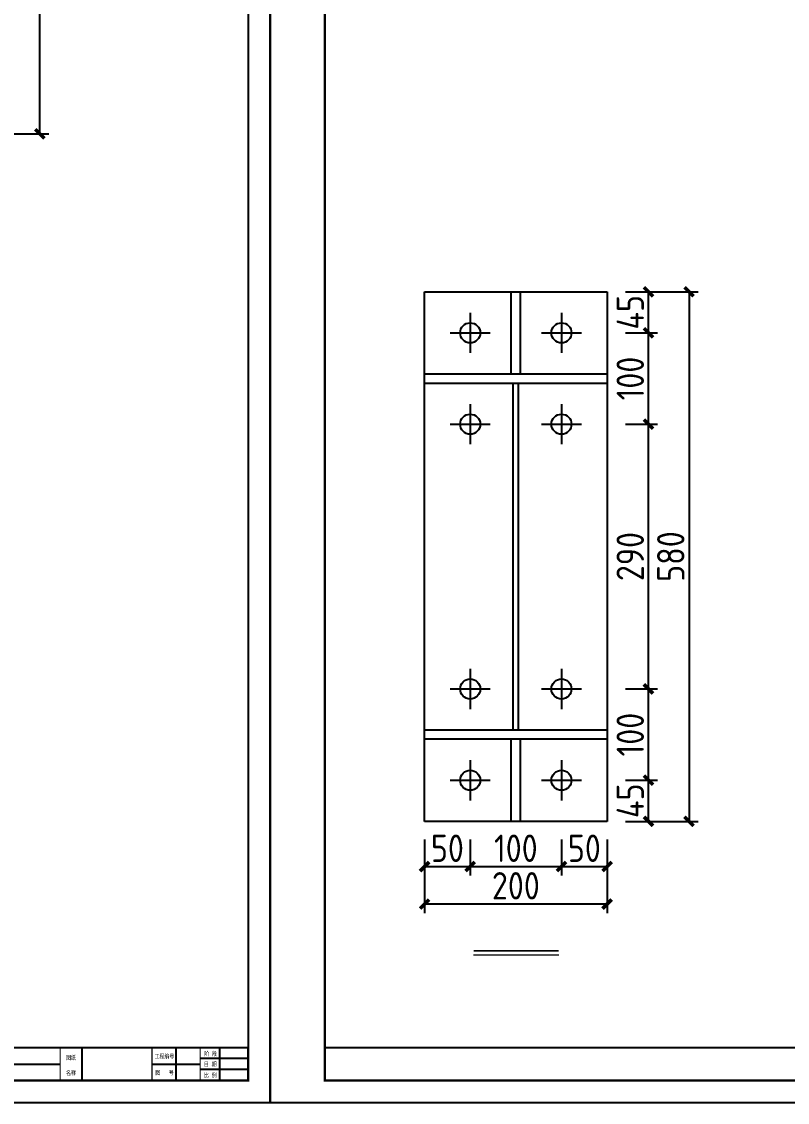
# Model space of a CAD drawing. Extents: x -41778 to 305453, y -85562 to 95360.
# Drawn here: x 130352 to 138740, y -58227 to -46390 of the extents above; entities that cross this region are included whole.
import ezdxf

# ---------------------------------------------------------------- set-up
doc = ezdxf.new("R2010")
doc.units = 0
doc.header["$LTSCALE"] = 1000
doc.header["$MEASUREMENT"] = 0
doc.layers.add('_TCH_MASK', color=7, linetype='Continuous')
doc.layers.add('PUB_TITLE', color=4, linetype='Continuous')
doc.styles.get("Standard").update_dxf_attribs({"font": 'gbenor.shx', "bigfont": 'gbcbig.shx'})
doc.styles.add('图框', font='')
doc.styles.get('图框').set_extended_font_data('SimSun')
doc.dimstyles.get("Standard").update_dxf_attribs({"dimscale": 100, "dimtxt": 3.5, "dimasz": 1, "dimexe": 2.5, "dimexo": 3, "dimgap": 1.5, "dimtad": 1, "dimdec": 0, "dimzin": 0, "dimdsep": 46, "dimtxsty": 'Standard', "dimblk": 'ARCHTICK', "dimcen": 0.09, "dimadec": 0, "dimazin": 0, "dimtfac": 1, "dimtdec": 0, "dimtix": 1, "dimtmove": 2, "dimatfit": 3, "dimfxl": 1, "dimtolj": 1, "dimtzin": 0, "dimarcsym": 0})

# ---------------------------------------------------------------- blocks, each defined once
blk = doc.blocks.new('新块')
for p, q in [((-3440, 400), (-3440, 1000)), ((-1720, 400), (-1720, 1000)), ((-920, 400), (-920, 1000)), ((-400, 400), (-400, 1000)), ((-400, 800), (-1280, 800)), ((-5840, 700), (-3840, 700)), ((-2160, 700), (-1280, 700)), ((-400, 600), (-1280, 600))]:
    blk.add_line(p, q)
for points, const_width in [([(-11880, 400), (-11880, 1000), (-400, 1000)], 32), ([(-3840, 400), (-3840, 1000)], 20), ([(-2160, 400), (-2160, 1000)], 20), ([(-1280, 400), (-1280, 1000)], 20)]:
    blk.add_lwpolyline(points, dxfattribs=dict(const_width=const_width))
at = {"layer": 'PUB_TITLE'}
blk.add_lwpolyline([(-47560, 0), (0, 0), (0, 33640), (-47560, 33640)], close=True, dxfattribs=at)
at = {"layer": 'PUB_TITLE', "const_width": 40}
blk.add_lwpolyline([(-46560, 400), (-400, 400), (-400, 33240), (-46560, 33240)], close=True, dxfattribs=at)
at = {"layer": 'PUB_TITLE', "const_width": 32}
blk.add_lwpolyline([(-400, 1000), (-46560, 1000)], dxfattribs=at)
at = {"style": '图框', "width": 0.8}
for s, p in [('图纸', (-3732, 778)), ('工程编号', (-2112, 803)), ('阶 段', (-1205, 851)), ('日 期', (-1212, 659)), ('名称', (-3732, 498)), ('图   号', (-2098, 504)), ('比 例', (-1211, 457))]:
    blk.add_text(s, height=80, dxfattribs=at).set_placement(p)
for tag, p in [('审定人', (-8147, 838)), ('校对', (-6621, 837)), ('工程名称', (-5026, 781)), ('阶段', (-810, 832)), ('审核人', (-8147, 641)), ('设计负责人', (-6745, 649)), ('项目名称', (-5026, 479)), ('图名', (-3347, 649)), ('图号', (-1657, 502)), ('日期', (-905, 632)), ('项目负责人', (-8228, 444)), ('设计人', (-6659, 447)), ('比例', (-810, 446))]:
    blk.add_attdef(tag, p, '', height=120)
blk = doc.blocks.new('_ArchTick')
at = {"color": 0, "linetype": 'ByBlock', "const_width": 0.4}
blk.add_lwpolyline([(-0.5, -0.5), (0.5, 0.5)], dxfattribs=at)
blk = doc.blocks.new('*D322')
at = {"layer": '_TCH_MASK', "color": 0, "lineweight": -2}
for p, q in [((129886, -42189), (130652, -42189)), ((130552, -47619), (130552, -42189)), ((129886, -47619), (130652, -47619))]:
    blk.add_line(p, q, dxfattribs=at)
at = {"layer": 'Defpoints', "color": 0}
for p in [(129686, -42189), (130552, -42189), (129686, -47619)]:
    blk.add_point(p, dxfattribs=at)
at = {"layer": '_TCH_MASK', "color": 0, "lineweight": -2, "xscale": 100, "yscale": 100, "zscale": 100}
for p, rotation in [((130552, -42189), 90), ((130552, -47619), 270)]:
    blk.add_blockref('_ArchTick', p, dxfattribs=dict(at, rotation=rotation))
at = {"layer": '_TCH_MASK', "color": 0, "lineweight": 15, "insert": (130352, -44904), "char_height": 300, "attachment_point": 5, "rotation": 90}
blk.add_mtext('\\A1;543', dxfattribs=at)
blk = doc.blocks.new('*D355')
at = {"layer": '_TCH_MASK', "color": 0, "lineweight": -2}
for p, q in [((134766, -55349), (134766, -55744)), ((135266, -55349), (135266, -55744)), ((134766, -55644), (135266, -55644))]:
    blk.add_line(p, q, dxfattribs=at)
at = {"layer": 'Defpoints', "color": 0}
for p in [(134766, -55149), (135266, -55149), (135266, -55644)]:
    blk.add_point(p, dxfattribs=at)
at = {"layer": '_TCH_MASK', "color": 0, "lineweight": -2, "xscale": 100, "yscale": 100, "zscale": 100, "rotation": 180}
blk.add_blockref('_ArchTick', (134766, -55644), dxfattribs=at)
at = {"layer": '_TCH_MASK', "color": 0, "lineweight": -2, "xscale": 100, "yscale": 100, "zscale": 100}
blk.add_blockref('_ArchTick', (135266, -55644), dxfattribs=at)
at = {"layer": '_TCH_MASK', "color": 0, "lineweight": 15, "insert": (135016, -55444), "char_height": 300, "attachment_point": 5}
blk.add_mtext('\\A1;50', dxfattribs=at)
blk = doc.blocks.new('*D350')
at = {"layer": '_TCH_MASK', "color": 0, "lineweight": -2}
for p, q in [((135266, -55349), (135266, -55744)), ((136266, -55349), (136266, -55744)), ((135266, -55644), (136266, -55644))]:
    blk.add_line(p, q, dxfattribs=at)
at = {"layer": 'Defpoints', "color": 0}
for p in [(135266, -55149), (136266, -55149), (136266, -55644)]:
    blk.add_point(p, dxfattribs=at)
at = {"layer": '_TCH_MASK', "color": 0, "lineweight": -2, "xscale": 100, "yscale": 100, "zscale": 100, "rotation": 180}
blk.add_blockref('_ArchTick', (135266, -55644), dxfattribs=at)
at = {"layer": '_TCH_MASK', "color": 0, "lineweight": -2, "xscale": 100, "yscale": 100, "zscale": 100}
blk.add_blockref('_ArchTick', (136266, -55644), dxfattribs=at)
at = {"layer": '_TCH_MASK', "color": 0, "lineweight": 15, "insert": (135766, -55444), "char_height": 300, "attachment_point": 5}
blk.add_mtext('\\A1;100', dxfattribs=at)
blk = doc.blocks.new('*D356')
at = {"layer": '_TCH_MASK', "color": 0, "lineweight": -2}
for p, q in [((136266, -55349), (136266, -55744)), ((136766, -55349), (136766, -55744)), ((136266, -55644), (136766, -55644))]:
    blk.add_line(p, q, dxfattribs=at)
at = {"layer": 'Defpoints', "color": 0}
for p in [(136266, -55149), (136766, -55149), (136766, -55644)]:
    blk.add_point(p, dxfattribs=at)
at = {"layer": '_TCH_MASK', "color": 0, "lineweight": -2, "xscale": 100, "yscale": 100, "zscale": 100, "rotation": 180}
blk.add_blockref('_ArchTick', (136266, -55644), dxfattribs=at)
at = {"layer": '_TCH_MASK', "color": 0, "lineweight": -2, "xscale": 100, "yscale": 100, "zscale": 100}
blk.add_blockref('_ArchTick', (136766, -55644), dxfattribs=at)
at = {"layer": '_TCH_MASK', "color": 0, "lineweight": 15, "insert": (136516, -55444), "char_height": 300, "attachment_point": 5}
blk.add_mtext('\\A1;50', dxfattribs=at)
blk = doc.blocks.new('*D357')
at = {"layer": '_TCH_MASK', "color": 0, "lineweight": -2}
for p, q in [((134766, -55349), (134766, -56155)), ((136766, -55349), (136766, -56155)), ((136766, -56055), (134766, -56055))]:
    blk.add_line(p, q, dxfattribs=at)
at = {"layer": 'Defpoints', "color": 0}
for p in [(134766, -55149), (136766, -55149), (134766, -56055)]:
    blk.add_point(p, dxfattribs=at)
at = {"layer": '_TCH_MASK', "color": 0, "lineweight": -2, "xscale": 100, "yscale": 100, "zscale": 100, "rotation": 180}
blk.add_blockref('_ArchTick', (134766, -56055), dxfattribs=at)
at = {"layer": '_TCH_MASK', "color": 0, "lineweight": -2, "xscale": 100, "yscale": 100, "zscale": 100}
blk.add_blockref('_ArchTick', (136766, -56055), dxfattribs=at)
at = {"layer": '_TCH_MASK', "color": 0, "lineweight": 15, "insert": (135766, -55855), "char_height": 300, "attachment_point": 5}
blk.add_mtext('\\A1;200', dxfattribs=at)
blk = doc.blocks.new('*D351')
at = {"layer": '_TCH_MASK', "color": 0, "lineweight": -2}
for p, q in [((136966, -54699), (137319, -54699)), ((137219, -55149), (137219, -54699)), ((136966, -55149), (137319, -55149))]:
    blk.add_line(p, q, dxfattribs=at)
at = {"layer": 'Defpoints', "color": 0}
for p in [(136766, -54699), (137219, -54699), (136766, -55149)]:
    blk.add_point(p, dxfattribs=at)
at = {"layer": '_TCH_MASK', "color": 0, "lineweight": -2, "xscale": 100, "yscale": 100, "zscale": 100}
for p, rotation in [((137219, -54699), 90), ((137219, -55149), 270)]:
    blk.add_blockref('_ArchTick', p, dxfattribs=dict(at, rotation=rotation))
at = {"layer": '_TCH_MASK', "color": 0, "lineweight": 15, "insert": (137019, -54924), "char_height": 300, "attachment_point": 5, "rotation": 90}
blk.add_mtext('\\A1;45', dxfattribs=at)
blk = doc.blocks.new('*D352')
at = {"layer": '_TCH_MASK', "color": 0, "lineweight": -2}
for p, q in [((136966, -53699), (137319, -53699)), ((137219, -54699), (137219, -53699)), ((136966, -54699), (137319, -54699))]:
    blk.add_line(p, q, dxfattribs=at)
at = {"layer": 'Defpoints', "color": 0}
for p in [(136766, -53699), (137219, -53699), (136766, -54699)]:
    blk.add_point(p, dxfattribs=at)
at = {"layer": '_TCH_MASK', "color": 0, "lineweight": -2, "xscale": 100, "yscale": 100, "zscale": 100}
for p, rotation in [((137219, -53699), 90), ((137219, -54699), 270)]:
    blk.add_blockref('_ArchTick', p, dxfattribs=dict(at, rotation=rotation))
at = {"layer": '_TCH_MASK', "color": 0, "lineweight": 15, "insert": (137019, -54199), "char_height": 300, "attachment_point": 5, "rotation": 90}
blk.add_mtext('\\A1;100', dxfattribs=at)
blk = doc.blocks.new('*D353')
at = {"layer": '_TCH_MASK', "color": 0, "lineweight": -2}
for p, q in [((136966, -50799), (137319, -50799)), ((137219, -53699), (137219, -50799)), ((136966, -53699), (137319, -53699))]:
    blk.add_line(p, q, dxfattribs=at)
at = {"layer": 'Defpoints', "color": 0}
for p in [(136766, -50799), (137219, -50799), (136766, -53699)]:
    blk.add_point(p, dxfattribs=at)
at = {"layer": '_TCH_MASK', "color": 0, "lineweight": -2, "xscale": 100, "yscale": 100, "zscale": 100}
for p, rotation in [((137219, -50799), 90), ((137219, -53699), 270)]:
    blk.add_blockref('_ArchTick', p, dxfattribs=dict(at, rotation=rotation))
at = {"layer": '_TCH_MASK', "color": 0, "lineweight": 15, "insert": (137019, -52249), "char_height": 300, "attachment_point": 5, "rotation": 90}
blk.add_mtext('\\A1;290', dxfattribs=at)
blk = doc.blocks.new('*D354')
at = {"layer": '_TCH_MASK', "color": 0, "lineweight": -2}
for p, q in [((136966, -49799), (137319, -49799)), ((137219, -50799), (137219, -49799)), ((136966, -50799), (137319, -50799))]:
    blk.add_line(p, q, dxfattribs=at)
at = {"layer": 'Defpoints', "color": 0}
for p in [(136766, -49799), (137219, -49799), (136766, -50799)]:
    blk.add_point(p, dxfattribs=at)
at = {"layer": '_TCH_MASK', "color": 0, "lineweight": -2, "xscale": 100, "yscale": 100, "zscale": 100}
for p, rotation in [((137219, -49799), 90), ((137219, -50799), 270)]:
    blk.add_blockref('_ArchTick', p, dxfattribs=dict(at, rotation=rotation))
at = {"layer": '_TCH_MASK', "color": 0, "lineweight": 15, "insert": (137019, -50299), "char_height": 300, "attachment_point": 5, "rotation": 90}
blk.add_mtext('\\A1;100', dxfattribs=at)
blk = doc.blocks.new('*D358')
at = {"layer": '_TCH_MASK', "color": 0, "lineweight": -2}
for p, q in [((136966, -49349), (137319, -49349)), ((137219, -49799), (137219, -49349)), ((136966, -49799), (137319, -49799))]:
    blk.add_line(p, q, dxfattribs=at)
at = {"layer": 'Defpoints', "color": 0}
for p in [(136766, -49349), (137219, -49349), (136766, -49799)]:
    blk.add_point(p, dxfattribs=at)
at = {"layer": '_TCH_MASK', "color": 0, "lineweight": -2, "xscale": 100, "yscale": 100, "zscale": 100}
for p, rotation in [((137219, -49349), 90), ((137219, -49799), 270)]:
    blk.add_blockref('_ArchTick', p, dxfattribs=dict(at, rotation=rotation))
at = {"layer": '_TCH_MASK', "color": 0, "lineweight": 15, "insert": (137019, -49574), "char_height": 300, "attachment_point": 5, "rotation": 90}
blk.add_mtext('\\A1;45', dxfattribs=at)
blk = doc.blocks.new('*D359')
at = {"layer": '_TCH_MASK', "color": 0, "lineweight": -2}
for p, q in [((136966, -49349), (137763, -49349)), ((137663, -49349), (137663, -55149)), ((136966, -55149), (137763, -55149))]:
    blk.add_line(p, q, dxfattribs=at)
at = {"layer": 'Defpoints', "color": 0}
for p in [(136766, -49349), (136766, -55149), (137663, -55149)]:
    blk.add_point(p, dxfattribs=at)
at = {"layer": '_TCH_MASK', "color": 0, "lineweight": -2, "xscale": 100, "yscale": 100, "zscale": 100}
for p, rotation in [((137663, -49349), 90), ((137663, -55149), 270)]:
    blk.add_blockref('_ArchTick', p, dxfattribs=dict(at, rotation=rotation))
at = {"layer": '_TCH_MASK', "color": 0, "lineweight": 15, "insert": (137463, -52249), "char_height": 300, "attachment_point": 5, "rotation": 90}
blk.add_mtext('\\A1;580', dxfattribs=at)

msp = doc.modelspace()

# ---------------------------------------------------------------- linework, layer by layer
for p, q in [((134765.6, -49349.4), (136765.6, -49349.4)), ((134765.6, -55149.4), (134765.6, -49349.4)), ((135715.6, -50249.4), (135715.6, -49349.4)), ((135815.6, -50249.4), (135815.6, -49349.4)), ((136765.6, -49349.4), (136765.6, -55149.4)), ((135265.6, -49579.4), (135265.6, -50019.4)), ((136265.6, -49579.4), (136265.6, -50019.4)), ((135045.6, -49799.4), (135485.6, -49799.4)), ((136045.6, -49799.4), (136485.6, -49799.4)), ((134765.6, -50249.4), (136765.6, -50249.4)), ((134765.6, -50349.4), (136765.6, -50349.4)), ((135735.6, -54149.4), (135735.6, -50349.4)), ((135795.6, -54149.4), (135795.6, -50349.4)), ((135265.6, -50579.4), (135265.6, -51019.4)), ((136265.6, -50579.4), (136265.6, -51019.4)), ((135045.6, -50799.4), (135485.6, -50799.4)), ((136045.6, -50799.4), (136485.6, -50799.4)), ((135265.6, -53479.4), (135265.6, -53919.4)), ((136265.6, -53479.4), (136265.6, -53919.4)), ((135045.6, -53699.4), (135485.6, -53699.4)), ((136045.6, -53699.4), (136485.6, -53699.4)), ((136765.6, -54149.4), (134765.6, -54149.4)), ((136765.6, -54249.4), (134765.6, -54249.4)), ((135715.6, -55149.4), (135715.6, -54249.4)), ((135815.6, -55149.4), (135815.6, -54249.4)), ((135265.6, -54479.4), (135265.6, -54919.4)), ((136265.6, -54479.4), (136265.6, -54919.4)), ((135045.6, -54699.4), (135485.6, -54699.4)), ((136045.6, -54699.4), (136485.6, -54699.4)), ((136765.6, -55149.4), (134765.6, -55149.4))]:
    msp.add_line(p, q)
for centre in [(135265.6, -49799.4), (136265.6, -49799.4), (135265.6, -50799.4), (136265.6, -50799.4), (135265.6, -53699.4), (136265.6, -53699.4), (135265.6, -54699.4), (136265.6, -54699.4)]:
    msp.add_circle(centre, 110)
at = {"layer": '_TCH_MASK', "lineweight": 15}
msp.add_line((136236.5, -56613.1), (135302.5, -56613.1), dxfattribs=at)
at = {"layer": '_TCH_MASK', "lineweight": 15, "const_width": 20}
msp.add_lwpolyline([(135302.5, -56567.7), (136236.5, -56567.7)], dxfattribs=at)

# ---------------------------------------------------------------- block references
at = {"layer": '_TCH_MASK', "color": 0, "lineweight": 15, "xscale": 0.5991881125373766, "yscale": 0.5991881125373766, "zscale": 0.5991881126365302}
for p in [(133075, -58227.2), (161572.4, -58227.2)]:
    msp.add_blockref('新块', p, dxfattribs=at)

# ---------------------------------------------------------------- dimensions: what is measured, and where the dimension line sits
at = {"layer": '_TCH_MASK', "lineweight": 15}
for base, p1, p2, picture, middle in [((130551.5, -42188.9), (129686.4, -47618.9), (129686.4, -42188.9), '*D322', (130351.5, -44903.9)), ((137219.2, -49349.4), (136765.6, -49799.4), (136765.6, -49349.4), '*D358', (137019.2, -49574.4)), ((137663.3, -55149.4), (136765.6, -49349.4), (136765.6, -55149.4), '*D359', (137463.3, -52249.4)), ((137219.2, -49799.4), (136765.6, -50799.4), (136765.6, -49799.4), '*D354', (137019.2, -50299.4)), ((137219.2, -50799.4), (136765.6, -53699.4), (136765.6, -50799.4), '*D353', (137019.2, -52249.4)), ((137219.2, -53699.4), (136765.6, -54699.4), (136765.6, -53699.4), '*D352', (137019.2, -54199.4)), ((137219.2, -54699.4), (136765.6, -55149.4), (136765.6, -54699.4), '*D351', (137019.2, -54924.4))]:
    dim = msp.add_linear_dim(base=base, p1=p1, p2=p2, angle=90, dimstyle='Standard', override={"dimtxt": 3, "dimexe": 1, "dimexo": 2, "dimgap": 0.5, "dimlfac": 0.1}, dxfattribs=at)
    dim.commit()
    dim.dimension.update_dxf_attribs({"geometry": picture, "text_midpoint": middle})
for base, p1, p2, picture, middle in [((135265.6, -55643.9), (134765.6, -55149.4), (135265.6, -55149.4), '*D355', (135015.6, -55443.9)), ((134765.6, -56054.6), (136765.6, -55149.4), (134765.6, -55149.4), '*D357', (135765.6, -55854.6)), ((136265.6, -55643.9), (135265.6, -55149.4), (136265.6, -55149.4), '*D350', (135765.6, -55443.9)), ((136765.6, -55643.9), (136265.6, -55149.4), (136765.6, -55149.4), '*D356', (136515.6, -55443.9))]:
    dim = msp.add_linear_dim(base=base, p1=p1, p2=p2, dimstyle='Standard', override={"dimtxt": 3, "dimexe": 1, "dimexo": 2, "dimgap": 0.5, "dimlfac": 0.1}, dxfattribs=at)
    dim.commit()
    dim.dimension.update_dxf_attribs({"geometry": picture, "text_midpoint": middle})

doc.saveas('drawing.dxf')
